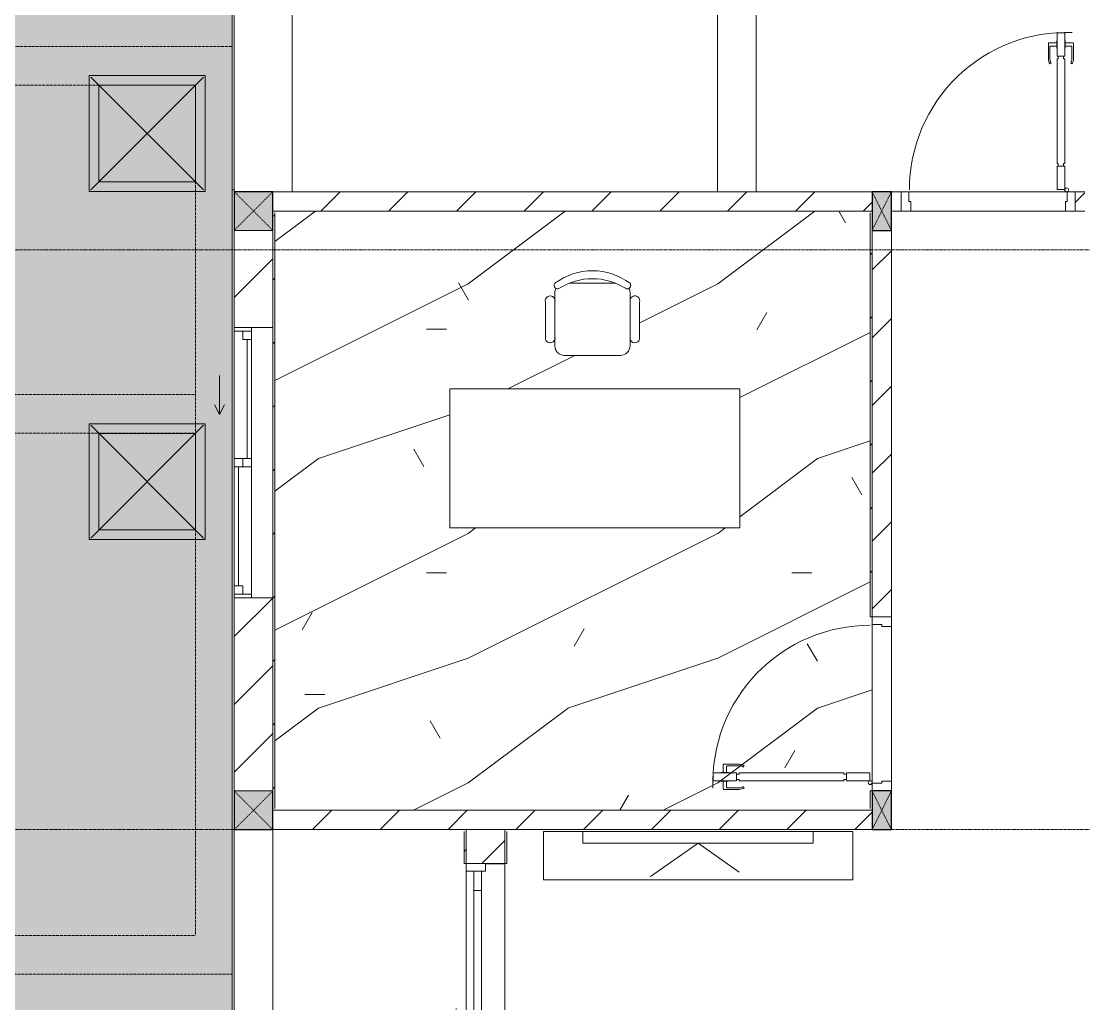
# Model space of a CAD drawing. Header units: millimetres. Extents: x 5121 to 246734, y -48180 to 129206.
# Drawn here: x 32551 to 38048, y 47536 to 52619 of the extents above; entities that cross this region are included whole.
import ezdxf

# ---------------------------------------------------------------- set-up
doc = ezdxf.new("R2010")
doc.units = ezdxf.units.MM
for name, pattern in [('Dash', [6, 3, -3]), ('Grid Line', [22.225, 12.7, -3.175, 3.175, -3.175]), ('IMPORT-NCV_MAT BANG DAM SAN TANG 1$0$BEAM HIDEN_DBIM', [1.5875, 1.058333, -0.529167])]:
    doc.linetypes.add(name, pattern=pattern)
for name, color, linetype, lineweight in [('0-1', 7, 'Continuous', 5), ('A-DETL-GENF-1', 50, 'Continuous', 9), ('A-DOOR', 31, 'Continuous', 9), ('A-DOOR-1', 253, 'Continuous', 9), ('A-DOOR-2', 50, 'Continuous', 9), ('A-DOOR-FRAM', 31, 'Continuous', 9), ('A-DOOR-HDLN', 31, 'Dash', 9), ('A-FLOR-1', 50, 'Continuous', 9), ('A-FLOR-PATT', 8, 'Continuous', 9), ('A-FLOR-PATT-1', 9, 'Continuous', 9), ('A-GLAZ', 151, 'Continuous', 9), ('A-WALL', 113, 'Continuous', 9), ('A-WALL-1', 250, 'Continuous', 18), ('A-WALL-2', 50, 'Continuous', 9), ('A-WALL-FNSH-1', 50, 'Continuous', 9), ('A-WALL-PATT-1', 9, 'Continuous', 9), ('A-WALL-PATT-2', 50, 'Continuous', 9), ('A-WALL-PATT-3', 111, 'Continuous', 9), ('G-IMPT', 8, 'Continuous', 9), ('G-IMPT-3', 8, 'IMPORT-NCV_MAT BANG DAM SAN TANG 1$0$BEAM HIDEN_DBIM', 9), ('I-FURN', 30, 'Continuous', 9), ('I-FURN-1', 253, 'Continuous', 9), ('M-EQPM', 50, 'Continuous', 9), ('S-BEAM-1', 50, 'Continuous', 9), ('S-COLS', 52, 'Continuous', 9), ('S-COLS-1', 7, 'Continuous', 5), ('S-COLS-2', 10, 'Continuous', 25), ('S-COLS-3', 50, 'Continuous', 9), ('S-COLS-4', 253, 'Continuous', 9), ('S-COLS-5', 52, 'Continuous', 25), ('S-COLS-6', 52, 'Dash', 9), ('S-COLS-HDLN', 52, 'Dash', 9), ('S-COLS-HDLN-1', 50, 'Dash', 9), ('S-GRID-1', 1, 'Grid Line', 9)]:
    doc.layers.add(name, color=color, linetype=linetype, lineweight=lineweight)
pattern_1 = [(45, (0, 0), (-175.3625, 175.3625), [])]
pattern_2 = [(45, (0, 0), (-164.4023, 164.4023), [])]

# ---------------------------------------------------------------- blocks, each defined once
blk = doc.blocks.new('NCV_TKTC_KET CAU_rvt-1-TKCS_MB TỔNG THỂ TẦNG 1')
at = {"layer": 'S-BEAM-1'}
blk.add_line((33952.6, 51736.9), (33952.6, 53361.9), dxfattribs=at)
blk = doc.blocks.new('DOOR_CW_01 CANH MO-PANEL KINH - DIW_01-900x2200-CỬA GỖ VÂN LAMINATE-553393-TKCS_MB TỔNG THỂ TẦNG 1')
at = {"layer": 'A-DETL-GENF-1'}
for p, q in [((-399, 831.8), (-397, 831.8)), ((-399, 792.2), (-399, 831.8)), ((-397, 872), (-357, 872)), ((-397, 752), (-397, 872)), ((-397, 792.2), (-397, 831.8)), ((-357, 872), (-357, 752)), ((-357, 792.2), (-357, 831.8)), ((-355, 831.8), (-357, 831.8)), ((-355, 792.2), (-355, 831.8)), ((-442, 737), (-442, 816.5)), ((-399, 820.5), (-438, 820.5)), ((-434, 799.5), (-434, 737)), ((-399, 803.5), (-430, 803.5)), ((-397, 792.2), (-399, 792.2)), ((-357, 792.2), (-355, 792.2)), ((-355, 820.5), (-316, 820.5)), ((-355, 803.5), (-324, 803.5)), ((-320, 799.5), (-320, 737)), ((-312, 737), (-312, 816.5)), ((-433.9, 711.2), (-427.3, 715.8)), ((-357, 752), (-397, 752)), ((-397, 738), (-391, 738)), ((-397, 738), (-397, 196)), ((-363, 752), (-391, 752)), ((-391, 752), (-391, 738)), ((-363, 738), (-363, 752)), ((-357, 738), (-363, 738)), ((-357, 196), (-357, 738)), ((-320.1, 711.2), (-326.7, 715.8)), ((-397, 196), (-391, 196)), ((-357, 182), (-397, 182)), ((-397, 182), (-397, 62)), ((-391, 196), (-391, 182)), ((-391, 182), (-363, 182)), ((-357, 196), (-363, 196)), ((-363, 182), (-363, 196)), ((-357, 62), (-357, 182)), ((-397, 62), (-357, 62))]:
    blk.add_line(p, q, dxfattribs=at)
blk.add_circle((-407, 60), 10, dxfattribs=at)
for centre, radius, start, end in [((-407, 60), 814, 360, 92), ((-438, 816.5), 4, 90, 180), ((-430, 799.5), 4, 90, 180), ((-324, 799.5), 4, 360, 90), ((-316, 816.5), 4, 0, 90), ((-397, 737), 45, 180, 215), ((-397, 737), 37, 180, 215), ((-357, 737), 37, 325, 0), ((-357, 737), 45, 325, 0)]:
    blk.add_arc(centre, radius, start, end, dxfattribs=at)
at = {"layer": 'A-DOOR-2'}
for p, q in [((-410, 50), (-450, 50)), ((-450, 50), (-450, -50)), ((-410, 0), (-410, 50)), ((-400, 0), (-410, 0)), ((-407, 50), (-382, 50)), ((-400, -50), (-400, 0)), ((410, 0), (400, 0)), ((400, 0), (400, -50)), ((450, 50), (410, 50)), ((410, 50), (410, 0)), ((450, -50), (450, 50)), ((-450, -50), (-400, -50)), ((400, -50), (450, -50))]:
    blk.add_line(p, q, dxfattribs=at)
blk = doc.blocks.new('BAN LV A - BAN LV A_dwg_ban hoc2-348006-TKCS_MB TỔNG THỂ TẦNG 1')
at = {"layer": 'I-FURN'}
for p, q in [((-194.4, 388.8), (-194.4, 113.4)), ((145.8, 437.4), (-145.8, 437.4)), ((194.4, 113.4), (194.4, 388.8)), ((-243, 354.4), (-243, 162)), ((194.4, 351.4), (194.4, 150.8)), ((243.7, 162), (243.7, 354.4)), ((-120.5, 64.8), (120.5, 64.8))]:
    blk.add_line(p, q, dxfattribs=at)
at = {"layer": 'I-FURN', "flags": 128}
blk.add_lwpolyline([(-737.8, 610.5), (-737.8, 1330.5), (-154.9, 1330.5), (762.2, 1330.5), (762.2, 610.5)], close=True, dxfattribs=at)
at = {"layer": 'I-FURN'}
for centre, radius, start, end in [((-145.8, 388.8), 48.6, 90, 180), ((145.8, 388.8), 48.6, 360, 90), ((-218.7, 347.3), 25.3, 343.7398, 163.7398), ((219.4, 347.3), 25.3, 16.2602, 170.7054), ((-218.7, 154.9), 25.3, 163.7398, 16.2602), ((-145.8, 113.4), 48.6, 180, 207.5844), ((145.8, 113.4), 48.6, 332.4156, 0), ((219.4, 154.9), 25.3, 189.2946, 16.2602), ((-180.2, 75.4), 17.8, 57.9726, 216.6901), ((0, 324), 324, 233.1301, 306.8699), ((0, 359.3), 318.2, 237.5758, 302.4242), ((180.2, 75.4), 17.8, 323.3099, 122.0274)]:
    blk.add_arc(centre, radius, start, end, dxfattribs=at)
blk = doc.blocks.new('BAN LV A - BAN LV A_dwg-348005-TKCS_MB TỔNG THỂ TẦNG 1')
at = {"extrusion": (0, 0, -1), "zscale": -1, "rotation": 180}
blk.add_blockref('BAN LV A - BAN LV A_dwg_ban hoc2-348006-TKCS_MB TỔNG THỂ TẦNG 1', (-729, 1383.7), dxfattribs=at)
blk = doc.blocks.new('BAN LV A - BAN LV A-348231-TKCS_MB TỔNG THỂ TẦNG 1')
at = {"layer": 'I-FURN-1'}
for p, q in [((534.6, 1270.3), (534.6, 1235.9)), ((923.4, 1232.9), (923.4, 1270.3)), ((486, 1221.7), (486, 1029.3)), ((972.7, 1029.3), (972.7, 1221.7)), ((534.6, 1029.3), (534.6, 994.9)), ((923.4, 994.9), (923.4, 1032.3)), ((583.2, 946.3), (874.8, 946.3)), ((1491.2, 773.2), (-8.8, 773.2)), ((-8.8, 773.2), (-8.8, 53.2)), ((1491.2, 53.2), (1491.2, 773.2)), ((-8.8, 53.2), (1491.2, 53.2))]:
    blk.add_line(p, q, dxfattribs=at)
for centre, radius, start, end in [((729, 1059.7), 324, 53.1301, 126.8699), ((548.9, 1308.3), 17.8, 143.3099, 240.596), ((583.2, 1270.3), 48.6, 152.4156, 180), ((909.2, 1308.3), 17.8, 299.404, 36.6901), ((874.8, 1270.3), 48.6, 360, 27.5844), ((510.3, 1228.8), 25.3, 16.2602, 196.2602), ((948.4, 1228.8), 25.3, 343.7398, 170.7054), ((510.3, 1036.4), 25.3, 196.2602, 343.7398), ((583.2, 994.9), 48.6, 180, 270), ((874.8, 994.9), 48.6, 270, 360), ((948.4, 1036.4), 25.3, 189.2946, 343.7398)]:
    blk.add_arc(centre, radius, start, end, dxfattribs=at)
blk.add_blockref('BAN LV A - BAN LV A_dwg-348005-TKCS_MB TỔNG THỂ TẦNG 1', (0, 0))
blk = doc.blocks.new('G1_SOF - BO TRU - 100x200-V74-TKCS_MB TỔNG THỂ TẦNG 1')
at = {"layer": 'S-COLS-3'}
blk.add_hatch(color=256, dxfattribs=at).paths.add_polyline_path([(50, -100), (50, 100), (-50, 100), (-50, -100), (-44.8, -100)])
at = {"layer": 'S-COLS-2'}
for p, q in [((50, 100), (-50, 100)), ((-50, 100), (-50, -100)), ((50, -100), (50, 100)), ((-50, -100), (50, -100))]:
    blk.add_line(p, q, dxfattribs=at)
at = {"layer": 'S-COLS-HDLN-1'}
for p, q in [((50, 100), (-50, -100)), ((-50, 100), (50, -100))]:
    blk.add_line(p, q, dxfattribs=at)
blk = doc.blocks.new('DOOR_CW_01 CANH MO-PANEL KINH - DIG_01-900x2200-CỬA NHÔM KÍNH-400860-TKCS_MB TỔNG THỂ TẦNG 1')
at = {"layer": 'A-DETL-GENF-1'}
for p, q in [((-397, -182), (-397, -62)), ((-397, -62), (-357, -62)), ((-357, -62), (-357, -182)), ((-357, -182), (-397, -182)), ((-397, -196), (-391, -196)), ((-397, -738), (-397, -196)), ((-391, -196), (-391, -182)), ((-391, -182), (-363, -182)), ((-363, -182), (-363, -196)), ((-357, -196), (-363, -196)), ((-357, -196), (-357, -738)), ((-433.9, -711.2), (-427.3, -715.8)), ((-320.1, -711.2), (-326.7, -715.8)), ((-442, -737), (-442, -816.5)), ((-434, -799.5), (-434, -737)), ((-397, -738), (-391, -738)), ((-357, -752), (-397, -752)), ((-397, -752), (-397, -872)), ((-391, -752), (-391, -738)), ((-363, -752), (-391, -752)), ((-357, -738), (-363, -738)), ((-363, -738), (-363, -752)), ((-357, -872), (-357, -752)), ((-320, -799.5), (-320, -737)), ((-312, -737), (-312, -816.5)), ((-399, -820.5), (-438, -820.5)), ((-399, -803.5), (-430, -803.5)), ((-399, -792.2), (-399, -831.8)), ((-397, -792.2), (-399, -792.2)), ((-397, -792.2), (-397, -831.8)), ((-357, -792.2), (-357, -831.8)), ((-357, -792.2), (-355, -792.2)), ((-355, -792.2), (-355, -831.8)), ((-355, -803.5), (-324, -803.5)), ((-355, -820.5), (-316, -820.5)), ((-399, -831.8), (-397, -831.8)), ((-397, -872), (-357, -872)), ((-355, -831.8), (-357, -831.8))]:
    blk.add_line(p, q, dxfattribs=at)
blk.add_circle((-407, -60), 10, dxfattribs=at)
for centre, radius, start, end in [((-407, -60), 814, 268, 0), ((-397, -737), 45, 145, 180), ((-357, -737), 45, 360, 35), ((-397, -737), 37, 145, 180), ((-357, -737), 37, 0, 35), ((-438, -816.5), 4, 180, 270), ((-430, -799.5), 4, 180, 270), ((-324, -799.5), 4, 270, 0), ((-316, -816.5), 4, 270, 0)]:
    blk.add_arc(centre, radius, start, end, dxfattribs=at)
at = {"layer": 'A-DOOR-2'}
for p, q in [((-450, -50), (-450, 50)), ((-450, 50), (-400, 50)), ((-400, 50), (-400, 0)), ((400, 0), (400, 50)), ((400, 50), (450, 50)), ((450, 50), (450, -50)), ((-410, -50), (-450, -50)), ((-410, 0), (-410, -50)), ((-400, 0), (-410, 0)), ((-407, -50), (-382, -50)), ((410, 0), (400, 0)), ((410, -50), (410, 0)), ((450, -50), (410, -50))]:
    blk.add_line(p, q, dxfattribs=at)
blk = doc.blocks.new('RES_BAN AN - RES_BAN AN-V101-TKCS_MB TỔNG THỂ TẦNG 1')
at = {"layer": 'I-FURN-1'}
for p, q in [((1600, 0), (0, 0)), ((0, 0), (0, -250)), ((1600, -250), (1600, 0)), ((0, -250), (1600, -250))]:
    blk.add_line(p, q, dxfattribs=at)
blk = doc.blocks.new('KE TIVI-2 - KE TIVI-2-V102-TKCS_MB TỔNG THỂ TẦNG 1')
at = {"layer": 'I-FURN-1'}
for p, q in [((-595.6, 0), (-595.6, -60)), ((595.6, 0), (-595.6, 0)), ((595.6, -60), (595.6, 0)), ((-595.6, -60), (595.6, -60)), ((0, -60), (-245.7, -232.1)), ((213, -209.1), (0, -60))]:
    blk.add_line(p, q, dxfattribs=at)
blk = doc.blocks.new('NCV_TKTC_TANG 1_rvt-1-TKCS_MB TỔNG THỂ TẦNG 1')
at = {"layer": 'A-FLOR-PATT-1'}
h = blk.add_hatch(dxfattribs=at)
h.set_pattern_fill('FP_5', color=256, style=0, pattern_type=2)
h.set_pattern_definition([(0, (0, 0), (2519.68, 629.92), [103.937, -1785.823, 103.937, -1785.823, -10078.72]), (0, (0, 0), (2519.68, 629.92), [-3779.52, 103.937, -3675.583, 103.937, -1785.823, -4409.44]), (0, (0, 0), (2519.68, 629.92), [-9448.8, 103.937, -1155.903, 103.937, -3045.663]), (120, (944.9, 314.96), (-1805.367, 1867.147), [103.937, -1785.823, 103.937, -11864.543]), (120, (944.9, 314.96), (-1805.367, 1867.147), [-1993.697, -1785.823, 103.937, -3675.583, -6299.2]), (120, (944.9, 314.96), (-1805.367, 1867.147), [-7559.04, 103.937, -1785.823, 103.937, -4305.503]), (120, (944.9, 314.96), (-1805.367, 1867.147), [-9552.737, -1155.903, 103.937, -3045.663]), (240, (1259.84, 1574.8), (-714.313, -2497.067), [103.937, -1785.823, 103.937, -11864.543]), (240, (1259.84, 1574.8), (-714.313, -2497.067), [-1993.697, -1785.823, 103.937, -3675.583, -6299.2]), (240, (1259.84, 1574.8), (-714.313, -2497.067), [-7559.04, 103.937, -1785.823, 103.937, -4305.503]), (240, (1259.84, 1574.8), (-714.313, -2497.067), [-9552.737, -1155.903, 103.937, -3045.663])])
h.paths.add_polyline_path([(33862.6, 48536.9), (36952.6, 48536.9), (36952.6, 48546.9), (36942.6, 48546.9), (36942.6, 48637.3), (36952.6, 48637.3), (36952.6, 49537.3), (36942.6, 49537.3), (36942.6, 51626.9), (36952.6, 51626.9), (36952.6, 51636.9), (33852.6, 51636.9), (33852.6, 51626.9), (33862.6, 51626.9), (33862.6, 48546.9)])
h.paths.add_polyline_path([(34768.1, 49997.3), (34768.1, 50717.3), (36268.1, 50717.3), (36268.1, 49997.3), (35969.5, 49997.3)])
h.paths.add_polyline_path([(35360.1, 50890.5), (35335.8, 50897), (35318.1, 50914.8), (35311.5, 50939.1), (35308.9, 50967.6), (35299.7, 50958.6), (35287.2, 50955.3), (35274.8, 50958.6), (35262.9, 50976.5), (35264.9, 51180.1), (35274.1, 51194.6), (35286.7, 51198.3), (35299.4, 51195.2), (35308.9, 51186.1), (35311.5, 51186.1), (35314.7, 51227.3), (35317.1, 51237), (35310.9, 51242.8), (35313.6, 51264.3), (35371.4, 51297.8), (35417.7, 51315.6), (35476.2, 51326.5), (35535.7, 51326.5), (35594.2, 51315.6), (35649.7, 51294.3), (35700.3, 51263.1), (35698.3, 51239.5), (35694.8, 51237), (35700.3, 51214.5), (35700.9, 51178.3), (35709.9, 51193), (35721.5, 51198), (35735, 51196.2), (35744.7, 51188.6), (35749.6, 51165), (35747.4, 50970.6), (35733, 50956.5), (35717.9, 50956.6), (35709.5, 50960.8), (35701.2, 50973.5), (35700.3, 50970.6), (35698.7, 50926.5), (35693.8, 50914.8), (35676, 50897), (35651.7, 50890.5)])
h = blk.add_hatch(dxfattribs=at)
h.set_pattern_fill('FP_4', color=256, style=0, pattern_type=2)
h.set_pattern_definition([(216.87, (516.46, 1291.15), (3873.4454, 2582.3069), [645.575, -5810.175]), (206.565, (1291.15, 903.8), (-1291.1515, -1291.149), [1443.55, -1443.55]), (198.435, (1291.15, 258.23), (-2582.2983, -1291.1527), [816.596, -3266.38])])
h.paths.add_polyline_path([(33862.6, 48536.9), (36952.6, 48536.9), (36952.6, 48546.9), (36942.6, 48546.9), (36942.6, 48637.3), (36952.6, 48637.3), (36952.6, 49537.3), (36942.6, 49537.3), (36942.6, 51626.9), (36952.6, 51626.9), (36952.6, 51636.9), (33852.6, 51636.9), (33852.6, 51626.9), (33862.6, 51626.9), (33862.6, 48546.9)])
h.paths.add_polyline_path([(34768.1, 49997.3), (34768.1, 50717.3), (36268.1, 50717.3), (36268.1, 49997.3), (35969.5, 49997.3)])
h.paths.add_polyline_path([(35360.1, 50890.5), (35335.8, 50897), (35318.1, 50914.8), (35311.5, 50939.1), (35308.9, 50967.6), (35299.7, 50958.6), (35287.2, 50955.3), (35274.8, 50958.6), (35262.9, 50976.5), (35264.9, 51180.1), (35274.1, 51194.6), (35286.7, 51198.3), (35299.4, 51195.2), (35308.9, 51186.1), (35311.5, 51186.1), (35314.7, 51227.3), (35317.1, 51237), (35310.9, 51242.8), (35313.6, 51264.3), (35371.4, 51297.8), (35417.7, 51315.6), (35476.2, 51326.5), (35535.7, 51326.5), (35594.2, 51315.6), (35649.7, 51294.3), (35700.3, 51263.1), (35698.3, 51239.5), (35694.8, 51237), (35700.3, 51214.5), (35700.9, 51178.3), (35709.9, 51193), (35721.5, 51198), (35735, 51196.2), (35744.7, 51188.6), (35749.6, 51165), (35747.4, 50970.6), (35733, 50956.5), (35717.9, 50956.6), (35709.5, 50960.8), (35701.2, 50973.5), (35700.3, 50970.6), (35698.7, 50926.5), (35693.8, 50914.8), (35676, 50897), (35651.7, 50890.5)])
at = {"layer": 'A-WALL-PATT-1'}
h = blk.add_hatch(dxfattribs=at)
h.set_pattern_fill('FP_2', color=256, style=0, pattern_type=2)
h.set_pattern_definition(pattern_1)
h.paths.add_polyline_path([(34754, 51636.9), (36952.6, 51636.9), (36952.6, 51736.9), (33852.6, 51736.9), (33852.6, 51636.9), (34019.3, 51636.9)])
h = blk.add_hatch(dxfattribs=at)
h.set_pattern_fill('FP_2', color=256, style=0, pattern_type=2)
h.set_pattern_definition(pattern_1)
h.paths.add_polyline_path([(38042.6, 51636.9), (38052.6, 51636.9), (38052.6, 51736.9), (38002.6, 51736.9), (38002.6, 51636.9)])
h.paths.add_polyline_path([(37102.6, 51636.9), (37102.6, 51736.9), (37052.6, 51733.4), (37052.6, 51636.9), (37062.2, 51636.9)])
h = blk.add_hatch(dxfattribs=at)
h.set_pattern_fill('FP_2', color=256, style=0, pattern_type=2)
h.set_pattern_definition(pattern_1)
h.paths.add_polyline_path([(37052.6, 49537.3), (37052.2, 51536.5), (36952.6, 51536.5), (36952.6, 49537.3), (37002.6, 49537.3)])
h = blk.add_hatch(dxfattribs=at)
h.set_pattern_fill('FP_2', color=256, style=0, pattern_type=2)
h.set_pattern_definition(pattern_1)
h.paths.add_polyline_path([(33852.6, 48436.9), (36952.6, 48436.9), (36952.6, 48536.9), (33852.6, 48536.9)])
at = {"layer": 'A-WALL-PATT-2'}
h = blk.add_hatch(dxfattribs=at)
h.set_pattern_fill('FP_10', color=256, style=0, pattern_type=2)
h.set_pattern_definition(pattern_2)
h.paths.add_polyline_path([(33852.6, 48536.9), (33862.6, 48536.9), (33862.6, 51626.9), (33852.6, 51626.9), (33852.6, 48636.9)])
h = blk.add_hatch(dxfattribs=at)
h.set_pattern_fill('FP_10', color=256, style=0, pattern_type=2)
h.set_pattern_definition(pattern_2)
h.paths.add_polyline_path([(36942.6, 48546.9), (36952.6, 48546.9), (36952.6, 48637.3), (36942.6, 48636.9)])
h.paths.add_polyline_path([(36942.6, 49537.3), (36952.6, 49537.3), (36952.6, 51626.9), (36942.6, 51626.9), (36942.6, 50213.5)])
h = blk.add_hatch(dxfattribs=at)
h.set_pattern_fill('FP_10', color=256, style=0, pattern_type=2)
h.set_pattern_definition(pattern_2)
h.paths.add_polyline_path([(34852.6, 45436.9), (34852.6, 45761.9), (34842.6, 45761.9), (34842.6, 45436.9)])
h.paths.add_polyline_path([(34852.6, 48261.9), (34852.6, 48426.9), (34842.6, 48426.9), (34842.6, 48261.9)])
h = blk.add_hatch(dxfattribs=at)
h.set_pattern_fill('FP_10', color=256, style=0, pattern_type=2)
h.set_pattern_definition(pattern_2)
h.paths.add_polyline_path([(35062.6, 45446.9), (35062.6, 45762.4), (35052.6, 45761.9), (35052.6, 45446.9), (35059.2, 45446.9)])
h.paths.add_polyline_path([(35062.6, 48262.4), (35062.6, 48426.9), (35052.6, 48426.9), (35052.6, 48262.4)])
at = {"layer": 'A-FLOR-1'}
for p, q in [((37952.6, 51636.9), (37152.6, 51636.9)), ((36952.6, 48677.3), (36952.6, 49497.3)), ((37052.6, 49487.3), (37052.6, 48687.3)), ((35052.6, 48261.9), (35052.6, 45762.4)), ((34852.6, 48221.9), (34852.6, 47061.9)), ((35052.6, 48260.3), (34952.6, 48260.3)), ((35052.6, 45762.4), (35052.6, 48260.3))]:
    blk.add_line(p, q, dxfattribs=at)
at = {"layer": 'A-WALL-1'}
for p, q in [((36952.6, 51736.9), (33852.6, 51736.9)), ((33852.6, 51736.9), (33852.6, 51636.9)), ((33852.6, 51636.9), (36952.6, 51636.9)), ((33852.6, 51626.9), (33852.6, 51035.3)), ((33862.6, 48546.9), (33862.6, 51626.9)), ((36942.6, 51626.9), (36942.6, 49537.3)), ((37052.6, 51636.9), (37062.2, 51636.9)), ((38042.6, 51636.9), (38052.6, 51636.9)), ((37052.2, 51536.5), (36952.6, 51536.5)), ((33852.6, 49635.3), (33852.6, 48536.9)), ((36942.6, 49537.3), (36952.6, 49537.3)), ((36952.6, 48637.3), (36942.6, 48637.3)), ((36942.6, 48637.3), (36942.6, 48546.9)), ((36952.6, 48536.9), (33852.6, 48536.9)), ((33852.6, 48536.9), (33852.6, 48436.9)), ((33852.6, 48536.9), (33862.6, 48536.9)), ((33852.6, 48436.9), (36952.6, 48436.9)), ((34842.6, 48426.9), (34842.6, 48261.9)), ((34852.6, 48261.9), (34852.6, 48426.9)), ((35052.6, 48426.9), (35052.6, 48262.4)), ((35062.6, 48262.4), (35062.6, 48426.9)), ((34842.6, 48261.9), (34852.6, 48261.9)), ((35052.6, 48262.4), (35062.6, 48262.4))]:
    blk.add_line(p, q, dxfattribs=at)
at = {"layer": 'A-WALL-2'}
for p, q in [((36152.6, 51736.9), (36152.6, 53436.9)), ((36352.6, 53426.9), (36352.6, 51736.9)), ((37102.6, 51736.9), (37052.6, 51736.9)), ((37142.6, 51736.9), (37962.6, 51736.9)), ((38052.6, 51736.9), (38002.6, 51736.9)), ((37062.2, 51636.9), (37102.6, 51636.9)), ((37952.6, 51636.9), (37152.6, 51636.9)), ((38002.6, 51636.9), (38042.6, 51636.9)), ((36952.6, 51536.5), (36952.6, 49537.3)), ((36952.6, 49537.3), (36952.6, 51536.5)), ((37052.6, 51536.5), (37052.2, 51536.5)), ((37052.6, 49537.3), (37052.6, 51536.5)), ((36952.6, 48677.3), (36952.6, 49497.3)), ((37052.6, 49487.3), (37052.6, 48687.3))]:
    blk.add_line(p, q, dxfattribs=at)
at = {"layer": 'A-DOOR-1'}
for name, p, rotation in [('DOOR_CW_01 CANH MO-PANEL KINH - DIG_01-900x2200-CỬA NHÔM KÍNH-400860-TKCS_MB TỔNG THỂ TẦNG 1', (37552.6, 51686.9), 180), ('DOOR_CW_01 CANH MO-PANEL KINH - DIW_01-900x2200-CỬA GỖ VÂN LAMINATE-553393-TKCS_MB TỔNG THỂ TẦNG 1', (37002.6, 49087.3), 89.9999999999993)]:
    blk.add_blockref(name, p, dxfattribs=dict(at, rotation=rotation))
at = {"layer": 'I-FURN-1'}
for name, p in [('BAN LV A - BAN LV A-348231-TKCS_MB TỔNG THỂ TẦNG 1', (34776.9, 49944.2)), ('RES_BAN AN - RES_BAN AN-V101-TKCS_MB TỔNG THỂ TẦNG 1', (35252.2, 48426.9)), ('KE TIVI-2 - KE TIVI-2-V102-TKCS_MB TỔNG THỂ TẦNG 1', (36052.2, 48426.9))]:
    blk.add_blockref(name, p, dxfattribs=at)
at = {"layer": 'S-COLS-4'}
for p in [(37002.6, 51636.9), (37002.6, 48536.9)]:
    blk.add_blockref('G1_SOF - BO TRU - 100x200-V74-TKCS_MB TỔNG THỂ TẦNG 1', p, dxfattribs=at)
blk = doc.blocks.new('1_FAMILY RVT - W01-WxH 1400x1400xmm-389822-TKCS_MB TỔNG THỂ TẦNG 1')
at = {"layer": 'A-GLAZ'}
for p, q in [((248.4, 172.39), (299.2, 197.79)), ((248.4, 172.39), (299.2, 146.99)), ((248.4, 172.39), (451.6, 172.39)), ((-700, 96.19), (-700, -103.81)), ((700, 96.19), (-700, 96.19)), ((-700, 96.19), (-636.5, 96.19)), ((-680.95, 96.19), (-680.95, 7.29)), ((-636.5, 96.19), (-22.225, 96.19)), ((-636.5, 96.19), (-636.5, 51.74)), ((-636.5, 73.965), (-22.225, 73.965)), ((-22.225, 7.29), (-22.225, 96.19)), ((-22.225, 96.19), (22.225, 96.19)), ((22.225, 96.19), (680.95, 96.19)), ((22.225, 96.19), (22.225, 7.29)), ((680.95, 96.19), (700, 96.19)), ((680.95, 96.19), (680.95, 7.29)), ((700, -103.81), (700, 96.19)), ((-700, 7.29), (-680.95, 7.29)), ((-636.5, 51.74), (-680.95, 51.74)), ((-680.95, 7.29), (-22.225, 7.29)), ((22.225, 51.74), (-22.225, 51.74)), ((-22.225, 7.29), (22.225, 7.29)), ((22.225, 29.515), (636.5, 29.515)), ((22.225, 7.29), (636.5, 7.29)), ((636.5, 51.74), (636.5, 7.29)), ((680.95, 51.74), (636.5, 51.74)), ((636.5, 7.29), (700, 7.29)), ((-700, -103.81), (700, -103.81))]:
    blk.add_line(p, q, dxfattribs=at)
blk = doc.blocks.new('TKTC_XREF_251221_MB TANG 1 - TKTC_XREF_260130_MB TANG 1_dwg-4202109-TKCS_MB TỔNG THỂ TẦNG 1')
at = {"layer": 'G-IMPT'}
blk.add_line((-169499.1, -347984.7), (-169499.1, -349609.7), dxfattribs=at)
blk = doc.blocks.new('TKTC_XREF_251221_MB TANG 1 - TKTC_XREF_251221_MB TANG 1-2038492-TKCS_MB TỔNG THỂ TẦNG 1')
blk.add_blockref('TKTC_XREF_251221_MB TANG 1 - TKTC_XREF_260130_MB TANG 1_dwg-4202109-TKCS_MB TỔNG THỂ TẦNG 1', (169499.1, 384109.7))
blk = doc.blocks.new('TKCS_NAP THAM BE TU HOAI 1_260107 - TKCS_XREF_251221_NAP THAM BE TU HOAI 1_dwg-2527472-TKCS_MB TỔNG THỂ TẦNG 1')
at = {"layer": 'G-IMPT'}
for p, q in [((-169657.4, 148869.5), (-170240.8, 148286.2)), ((-170240.8, 148869.5), (-169657.4, 148286.2)), ((-171257.4, 147069.6), (-171840.7, 146486.3)), ((-171840.7, 147069.6), (-171257.4, 146486.3)), ((-169657.4, 147068), (-170240.7, 146484.6)), ((-170240.7, 147068), (-169657.4, 146484.6)), ((-171257.4, 145669.6), (-171840.7, 145086.3)), ((-171840.7, 145669.6), (-171257.4, 145086.3))]:
    blk.add_line(p, q, dxfattribs=at)
at = {"layer": 'G-IMPT', "flags": 128}
for points in [[(-169649.1, 148277.8), (-170249.1, 148277.8), (-170249.1, 148877.8), (-169649.1, 148877.8)], [(-169699.1, 148327.8), (-170199.1, 148327.8), (-170199.1, 148827.8), (-169699.1, 148827.8)], [(-171249, 146477.9), (-171849, 146477.9), (-171849, 147077.9), (-171249, 147077.9)], [(-169649, 146476.3), (-170249, 146476.3), (-170249, 147076.3), (-169649, 147076.3)], [(-171299, 146527.9), (-171799, 146527.9), (-171799, 147027.9), (-171299, 147027.9)], [(-169699, 146526.3), (-170199, 146526.3), (-170199, 147026.3), (-169699, 147026.3)], [(-171249, 145077.9), (-171849, 145077.9), (-171849, 145677.9), (-171249, 145677.9)], [(-171299, 145127.9), (-171799, 145127.9), (-171799, 145627.9), (-171299, 145627.9)]]:
    blk.add_lwpolyline(points, close=True, dxfattribs=at)
at = {"layer": 'G-IMPT-3'}
for p, q in [((-173699, 147227.9), (-169699, 147227.9)), ((-173699, 147027.9), (-169699, 147027.9)), ((-171299, 147027.9), (-171299, 144427.9)), ((-171099, 147027.9), (-171099, 144427.9)), ((-173699, 145827.9), (-171299, 145827.9)), ((-173699, 145627.9), (-171299, 145627.9)), ((-173899, 144227.9), (-169509, 144227.9))]:
    blk.add_line(p, q, dxfattribs=at)
at = {"layer": 'G-IMPT-3', "flags": 128}
blk.add_lwpolyline([(-169509, 149027.9), (-173899, 149027.9), (-173899, 144227.9)], dxfattribs=at)
blk.add_lwpolyline([(-173699, 144427.9), (-169699, 144427.9), (-169699, 148827.9), (-173699, 148827.9)], close=True, dxfattribs=at)
blk = doc.blocks.new('TKCS_NAP THAM BE TU HOAI 1_260107 - NẮP THĂM BỂ XLNT-2527474-TKCS_MB TỔNG THỂ TẦNG 1')
blk.add_blockref('TKCS_NAP THAM BE TU HOAI 1_260107 - TKCS_XREF_251221_NAP THAM BE TU HOAI 1_dwg-2527472-TKCS_MB TỔNG THỂ TẦNG 1', (173899, -144227.9))
blk = doc.blocks.new('G1_SOF - BO TRU - 200x200-3050151-TKCS_MB TỔNG THỂ TẦNG 1')
at = {"layer": 'S-COLS-HDLN'}
for p, q in [((-100, 100), (100, -100)), ((100, 100), (-100, -100))]:
    blk.add_line(p, q, dxfattribs=at)
blk = doc.blocks.new('DEG_02-DEG_03 - DEG_02-2500x2400mm-CỬA ĐI 02 CÁNH TRƯỢT-625766-TKCS_MB TỔNG THỂ TẦNG 1')
at = {"layer": 'A-DOOR'}
for p, q in [((-1110, 100), (-1210, 100)), ((-1210, 100), (-1210, 60)), ((-1210, 60), (-1110, 60)), ((-1110, 60), (-1110, 100)), ((-1110, 100), (-50, 100)), ((-50, 60), (-1110, 60)), ((50, 100), (-50, 100)), ((-50, 100), (-50, 60)), ((50, 60), (-50, 60)), ((-50, 60), (-50, 20)), ((-50, 60), (50, 60)), ((50, 60), (50, 100)), ((50, 20), (50, 60)), ((50, 60), (1110, 60)), ((1210, 60), (1110, 60)), ((1110, 60), (1110, 20)), ((1210, 20), (1210, 60)), ((-50, 20), (50, 20)), ((1110, 20), (50, 20)), ((1110, 20), (1210, 20))]:
    blk.add_line(p, q, dxfattribs=at)
at = {"layer": 'A-DOOR-FRAM'}
for p, q in [((-1210, 100), (-1250, 100)), ((-1250, 100), (-1250, 0)), ((-1210, 0), (-1210, 100)), ((1250, 100), (1210, 100)), ((1210, 100), (1210, 0)), ((1250, 0), (1250, 100)), ((-1250, 0), (-1210, 0)), ((1210, 0), (1250, 0))]:
    blk.add_line(p, q, dxfattribs=at)
at = {"layer": 'A-DOOR-HDLN'}
for p, q in [((-320.4, 151.1), (-355, 171.1)), ((320.4, 151.1), (355, 171.1)), ((-500.4, 151.1), (-320.4, 151.1)), ((-320.4, 151.1), (-355, 131.1)), ((320.4, 151.1), (355, 131.1)), ((500.4, 151.1), (320.4, 151.1))]:
    blk.add_line(p, q, dxfattribs=at)

msp = doc.modelspace()

# ---------------------------------------------------------------- hatches: boundary and pattern name
at = {"layer": 'A-FLOR-PATT'}
h = msp.add_hatch(dxfattribs=at)
h.set_pattern_fill('FP_23', color=256, style=0, pattern_type=2)
h.set_pattern_definition([(0, (236.2, 15.75), (787.4, 787.4), [118.11, -23.622, 31.496, -23.622, -590.55]), (0, (236.2, 15.75), (787.4, 787.4), [-196.85, 118.11, -472.44]), (0, (196.85, 39.4), (787.4, 787.4), [78.74, -59.055, 118.11, -59.055, -472.44]), (0, (196.85, 39.4), (787.4, 787.4), [-314.96, 78.74, -393.7]), (0, (472.44, 354.3), (787.4, 787.4), [98.425, -39.37, 98.425, -551.18]), (0, (78.74, 511.8), (787.4, 787.4), [39.37, -78.74, 39.37, -629.92]), (90, (157.5, 511.8), (-787.4, 787.4), [70.866, -716.534]), (90, (393.7, 39.4), (-787.4, 787.4), [78.74, -708.66]), (90, (590.55, 354.3), (-787.4, 787.4), [78.74, -708.66]), (45, (496.06, 31.5), (0, 787.4002), [78.74, -1034.812]), (135, (291.34, 31.5), (-787.4002, 6e-14), [78.74, -1034.812]), (63.435, (472.44, 35.43), (-0.0007, 787.4), [78.74, -1681.94]), (75.964, (433.07, 39.37), (-0.00383, 787.3999), [78.74, -3167.793]), (75.964, (629.92, 354.33), (-0.00383, 787.3999), [62.992, -3183.541]), (75.964, (173.23, 511.81), (-0.00383, 787.3999), [55.118, -3191.415]), (104.036, (354.33, 39.37), (0.00383, 787.3999), [78.74, -3167.793]), (104.036, (551.18, 354.33), (0.00383, 787.3999), [62.992, -3183.541]), (104.036, (141.73, 511.81), (0.00383, 787.3999), [55.118, -3191.415]), (116.565, (314.96, 35.43), (0.0007, 787.4), [78.74, -1681.939])])
h.paths.add_polyline_path([(33652.6, 17336.9), (33652.6, 17586.9), (33642.6, 17586.9), (33642.6, 17596.9), (33652.6, 17596.9), (33652.6, 19136.9), (33642.6, 19136.9), (33642.6, 25711.9), (33652.6, 25711.9), (33652.6, 27336.9), (33642.6, 27336.9), (33642.6, 33737.4), (31203.5, 33737.4), (31203.5, 18236.9), (31211.1, 18125), (31229.7, 18024), (31256.9, 17932.8), (31292.6, 17846.4), (31341.4, 17758.1), (31399.9, 17675.8), (31480, 17589), (31547.2, 17529.8), (31645.1, 17463.6), (31713, 17426.1), (31806.2, 17387.4), (31903.2, 17359.5), (32002.7, 17342.6), (32103.5, 17336.9), (33642.6, 17336.9)])
h.paths.add_polyline_path([(31203.5, 37137.4), (33642.6, 37137.4), (33642.6, 59936.9), (33652.6, 59936.9), (33652.6, 61561.9), (33642.6, 61561.9), (33642.6, 65035.3), (33652.6, 65035.3), (33652.6, 65040.9), (33642.6, 65040.9), (33642.6, 68136.9), (33652.6, 68136.9), (33652.6, 69762.3), (33642.6, 69762.3), (33642.6, 78236.9), (33652.6, 78236.9), (33654.5, 78246.9), (35742.6, 78243.9), (35742.6, 78236.9), (35752.6, 78236.9), (35752.6, 79046.9), (38162.6, 79046.9), (38162.6, 78246.9), (42252.6, 78246.9), (42252.6, 78636.9), (42552.6, 78636.9), (42552.6, 79236.9), (35988.7, 79234), (35855.3, 79230.6), (35567.1, 79206.6), (35361.5, 79180.4), (35117.1, 79136.6), (34875.3, 79080.5), (34636.6, 79012.2), (34401.7, 78931.9), (34171.2, 78839.8), (33945.6, 78736.2), (33725.5, 78621.2), (33510, 78494.3), (33296.5, 78353), (33092.2, 78202), (32897.2, 78041.7), (32711.6, 77872.5), (32535.6, 77694.7), (32369.5, 77508.9), (32213.4, 77315.4), (32067.7, 77114.8), (31932.5, 76907.4), (31806.3, 76690.2), (31693.9, 76472.3), (31583.6, 76226.6), (31502.6, 76021.4), (31423.8, 75788.4), (31356.8, 75551.8), (31301.8, 75312.4), (31258.9, 75070.6), (31228.2, 74827), (31209.7, 74582.3), (31203.5, 74336.9), (31203.5, 62086.3), (31213.3, 61993), (31234, 61917.3), (31258, 61859.3), (31299, 61792.4), (31349.9, 61732.8), (31409.6, 61681.8), (31476.5, 61640.8), (31549, 61610.8), (31625.3, 61592.5), (31703.5, 61586.3), (32403.5, 61586.3), (32403.5, 40886.3), (31667.3, 40883.5), (31618.1, 40878.5), (31534.5, 40855.8), (31476.5, 40831.8), (31409.6, 40790.8), (31349.9, 40739.9), (31299, 40680.2), (31254.8, 40605.5), (31228, 40540.8), (31209.7, 40464.6), (31203.5, 40386.3), (31203.5, 37741)])
h.paths.add_polyline_path([(54962.6, 78236.9), (54962.6, 78246.9), (62544.5, 78246.9), (62432.4, 78384.4), (62310.9, 78513.5), (62159.2, 78651), (62028.5, 78753.8), (61861.6, 78865.3), (61742.9, 78935.1), (61583.3, 79014.3), (61418.9, 79081.8), (61250.4, 79137.3), (61078.8, 79180.8), (60904.8, 79211.9), (60682.8, 79232.3), (60552.6, 79236.9), (46052.6, 79236.9), (46052.6, 78636.9), (46352.6, 78636.9), (46352.6, 78246.9), (54952.6, 78246.9), (54952.6, 78236.9), (54958.6, 78236.9)])
at = {"layer": 'A-WALL-PATT-3'}
h = msp.add_hatch(dxfattribs=at)
h.set_pattern_fill('FP_1', color=256, style=0, pattern_type=2)
h.set_pattern_definition(pattern_1)
h.paths.add_polyline_path([(33652.6, 48636.9), (33852.6, 48636.9), (33852.6, 49635.3), (33652.6, 49635.3), (33652.6, 48636.9)])
h.paths.add_polyline_path([(33652.6, 51035.3), (33852.6, 51035.3), (33852.6, 51536.9), (33652.6, 51536.9)])
h = msp.add_hatch(dxfattribs=at)
h.set_pattern_fill('FP_1', color=256, style=0, pattern_type=2)
h.set_pattern_definition(pattern_1)
h.paths.add_polyline_path([(35052.6, 45436.9), (35052.6, 45761.9), (34852.6, 45760.3), (34852.6, 45436.9)])
h.paths.add_polyline_path([(34952.6, 48261.9), (35052.6, 48261.9), (35052.6, 48436.9), (34852.6, 48436.9), (34852.6, 48261.9)])
at = {"layer": 'S-COLS-1'}
for points in [[(33652.6, 51536.9), (33852.6, 51536.9), (33852.6, 51736.9), (33652.6, 51736.9), (33652.6, 51536.9)], [(33652.6, 48436.9), (33852.6, 48436.9), (33852.6, 48636.9), (33652.6, 48636.9)]]:
    msp.add_hatch(color=256, dxfattribs=at).paths.add_polyline_path(points)

# ---------------------------------------------------------------- linework, layer by layer
at = {"layer": 'A-WALL'}
for p, q in [((33642.6, 51746.9), (33642.6, 53361.9)), ((33652.6, 53361.9), (33652.6, 51736.9)), ((33852.6, 51536.9), (33652.6, 51536.9)), ((33652.6, 48636.9), (33852.6, 48636.9)), ((33642.6, 45511.5), (33642.6, 48436.9)), ((33652.6, 48436.9), (33652.6, 45511.9)), ((33852.6, 48436.9), (33852.6, 45521.9)), ((35052.6, 48261.9), (35052.6, 45762.4)), ((34852.6, 47061.9), (34852.6, 48221.9))]:
    msp.add_line(p, q, dxfattribs=at)
at = {"layer": 'A-WALL-1'}
for p, q in [((33652.6, 51746.9), (33642.6, 51746.9)), ((33642.6, 51746.9), (33642.6, 51736.9)), ((33652.6, 51035.3), (33652.6, 51536.9)), ((33852.6, 51035.3), (33852.6, 51536.9)), ((33652.6, 48636.9), (33652.6, 49635.3)), ((33852.6, 48636.9), (33852.6, 49635.3)), ((35052.6, 48436.9), (34852.6, 48436.9)), ((34852.6, 48436.9), (34852.6, 48261.9)), ((35052.6, 48261.9), (35052.6, 48436.9)), ((34952.6, 48261.9), (35052.6, 48261.9))]:
    msp.add_line(p, q, dxfattribs=at)
at = {"layer": 'A-WALL-FNSH-1'}
for p, q in [((33642.6, 51736.9), (33642.6, 48636.9)), ((33652.6, 51536.9), (33652.6, 51736.9)), ((33642.6, 48636.9), (33642.6, 48436.9)), ((33652.6, 48436.9), (33652.6, 48636.9)), ((33642.6, 48436.9), (33652.6, 48436.9))]:
    msp.add_line(p, q, dxfattribs=at)
at = {"layer": 'S-COLS'}
for p, q in [((33652.6, 51536.9), (33852.6, 51536.9)), ((33852.6, 48636.9), (33652.6, 48636.9))]:
    msp.add_line(p, q, dxfattribs=at)
at = {"layer": 'S-COLS-5'}
for p, q in [((33852.6, 51736.9), (33652.6, 51736.9)), ((33652.6, 51736.9), (33652.6, 51536.9)), ((33852.6, 51536.9), (33852.6, 51736.9)), ((33652.6, 48636.9), (33652.6, 48436.9)), ((33852.6, 48436.9), (33852.6, 48636.9)), ((33652.6, 48436.9), (33852.6, 48436.9))]:
    msp.add_line(p, q, dxfattribs=at)
at = {"layer": 'S-GRID-1'}
for p, q in [((33652.6, 23210.6), (33652.6, 78232.7)), ((129301.8, 51436.9), (31601.8, 51436.9)), ((129301.8, 48436.9), (31601.8, 48436.9))]:
    msp.add_line(p, q, dxfattribs=at)

# ---------------------------------------------------------------- block references
at = {"layer": '0-1'}
for name in ['NCV_TKTC_KET CAU_rvt-1-TKCS_MB TỔNG THỂ TẦNG 1', 'NCV_TKTC_TANG 1_rvt-1-TKCS_MB TỔNG THỂ TẦNG 1']:
    msp.add_blockref(name, (0, 0), dxfattribs=at)
at = {"layer": 'A-DOOR', "rotation": 89.9999999999999}
msp.add_blockref('DEG_02-DEG_03 - DEG_02-2500x2400mm-CỬA ĐI 02 CÁNH TRƯỢT-625766-TKCS_MB TỔNG THỂ TẦNG 1', (34952.6, 47011.9), dxfattribs=at)
at = {"layer": 'A-GLAZ', "rotation": 89.9999999999999}
msp.add_blockref('1_FAMILY RVT - W01-WxH 1400x1400xmm-389822-TKCS_MB TỔNG THỂ TẦNG 1', (33748.8, 50335.3), dxfattribs=at)
at = {"layer": 'M-EQPM'}
for name, p in [('TKTC_XREF_251221_MB TANG 1 - TKTC_XREF_251221_MB TANG 1-2038492-TKCS_MB TỔNG THỂ TẦNG 1', (33652.6, 17236.9)), ('TKCS_NAP THAM BE TU HOAI 1_260107 - NẮP THĂM BỂ XLNT-2527474-TKCS_MB TỔNG THỂ TẦNG 1', (29252.6, 47688.6))]:
    msp.add_blockref(name, p, dxfattribs=at)
at = {"layer": 'S-COLS-6'}
for p in [(33752.6, 51636.9), (33752.6, 48536.9)]:
    msp.add_blockref('G1_SOF - BO TRU - 200x200-3050151-TKCS_MB TỔNG THỂ TẦNG 1', p, dxfattribs=at)

doc.saveas('drawing.dxf')
